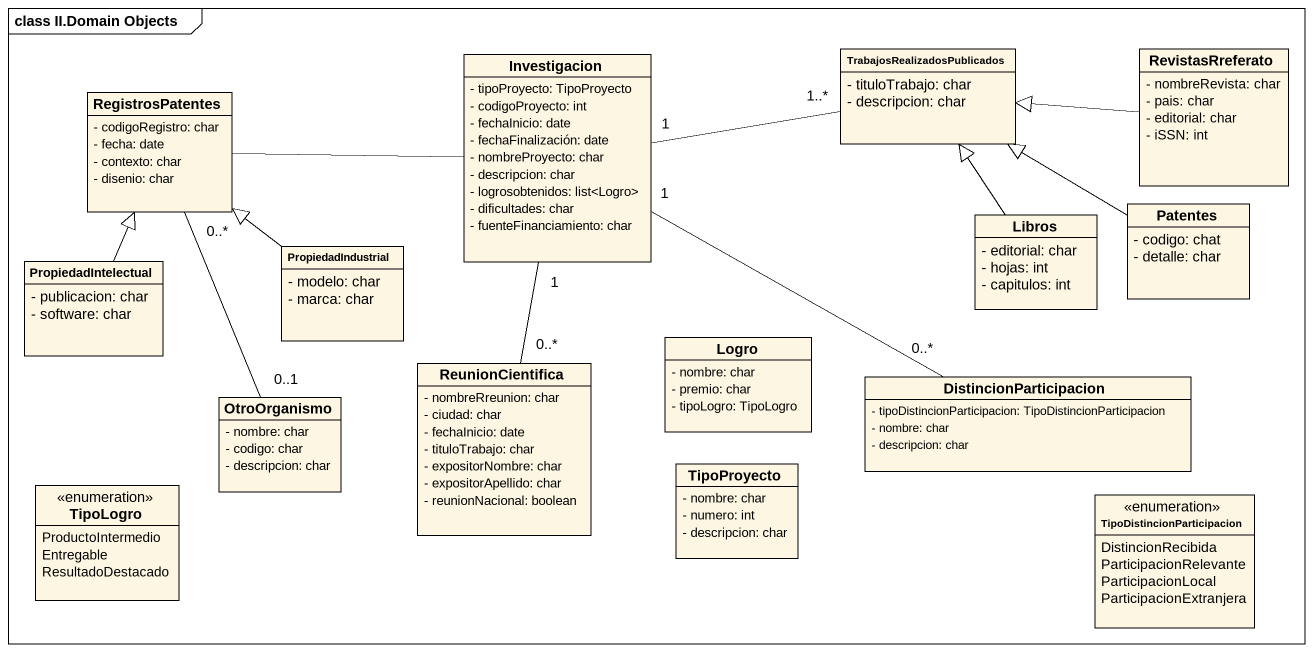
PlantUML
@startuml
mainframe class II.Domain Objects
hide circle
hide empty members
skinparam classAttributeIconSize 0
class Investigacion {
  - tipoProyecto: TipoProyecto
  - codigoProyecto: int
  - fechaInicio: date
  - fechaFinalización: date
  - nombreProyecto: char
  - descripcion: char
  - logrosobtenidos: list<Logro>
  - dificultades: char
  - fuenteFinanciamiento: char
}
class TrabajosRealizadosPublicados {
  - tituloTrabajo: char
  - descripcion: char
}
class RevistasRreferato {
  - nombreRevista: char
  - pais: char
  - editorial: char
  - iSSN: int
}
class RegistrosPatentes {
  - codigoRegistro: char
  - fecha: date
  - contexto: char
  - disenio: char
}
class Libros {
  - editorial: char
  - hojas: int
  - capitulos: int
}
class Patentes {
  - codigo: chat
  - detalle: char
}
class PropiedadIntelectual {
  - publicacion: char
  - software: char
}
class PropiedadIndustrial {
  - modelo: char
  - marca: char
}
class ReunionCientifica {
  - nombreRreunion: char
  - ciudad: char
  - fechaInicio: date
  - tituloTrabajo: char
  - expositorNombre: char
  - expositorApellido: char
  - reunionNacional: boolean
}
class Logro {
  - nombre: char
  - premio: char
  - tipoLogro: TipoLogro
}
class OtroOrganismo {
  - nombre: char
  - codigo: char
  - descripcion: char
}
class DistincionParticipacion {
  - tipoDistincionParticipacion: TipoDistincionParticipacion
  - nombre: char
  - descripcion: char
}
enum TipoLogro {
  ProductoIntermedio
  Entregable
  ResultadoDestacado
}
class TipoProyecto {
  - nombre: char
  - numero: int
  - descripcion: char
}
enum TipoDistincionParticipacion {
  DistincionRecibida
  ParticipacionRelevante
  ParticipacionLocal
  ParticipacionExtranjera
}
Investigacion "1" -right- "1..*" TrabajosRealizadosPublicados
Investigacion "1" -- "0..*" ReunionCientifica
Investigacion "1" -right- "0..*" DistincionParticipacion
RevistasRreferato -left-|> TrabajosRealizadosPublicados
RegistrosPatentes -right- Investigacion
RegistrosPatentes "0..*" -- "0..1" OtroOrganismo
Libros -up-|> TrabajosRealizadosPublicados
Patentes -left-|> TrabajosRealizadosPublicados
PropiedadIntelectual -up-|> RegistrosPatentes
PropiedadIndustrial -up-|> RegistrosPatentes
@enduml
